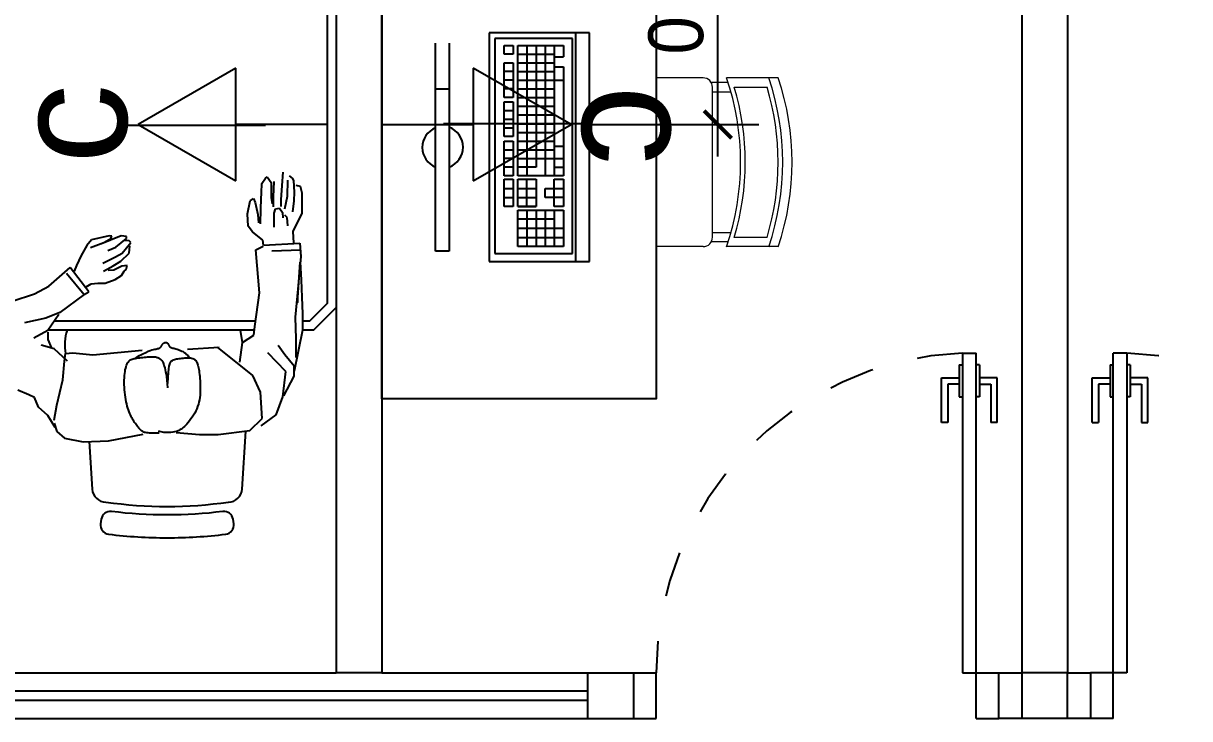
# Model space of a CAD drawing. Header units: millimetres. Extents: x 7034 to 7235, y -465 to -380.
# Drawn here: x 7157.985 to 7160.537, y -410.183 to -408.662 of the extents above; entities that cross this region are included whole.
import ezdxf

# ---------------------------------------------------------------- set-up
doc = ezdxf.new("R2010")
doc.units = ezdxf.units.MM
doc.header["$LTSCALE"] = 0.005
doc.linetypes.add('CONTINUO', pattern=[0])
doc.linetypes.add('DASHED', pattern=[19.05, 12.7, -6.35])
doc.layers.get('0').update_dxf_attribs({"linetype": 'CONTINUO'})
doc.layers.get('DEFPOINTS').update_dxf_attribs({"linetype": 'CONTINUO', "lineweight": 15})
for name, color, linetype in [('- COTAS', 12, 'Continuous'), ('A-03', 3, 'Continuous'), ('ARQ-PEITORIAL', 4, 'Continuous'), ('ARQ_ESQUADRIA', 5, 'Continuous'), ('ARQ_JANELAALTA', 150, 'DASHED'), ('ARQ_MOBILIARIO 2', 252, 'Continuous'), ('JANELA', 10, 'Continuous'), ('NN_PISO', 8, 'Continuous')]:
    doc.layers.add(name, color=color, linetype=linetype)
doc.layers.add('0-LAYOUT', color=250, linetype='Continuous', lineweight=25)
doc.styles.add('ARQ', font='arial.ttf', dxfattribs={"width": 0.9})
doc.styles.get("Standard").update_dxf_attribs({"font": 'arial.ttf'})
doc.dimstyles.new('1-50', dxfattribs={"dimtxt": 0.12, "dimasz": 0.06, "dimexe": 0.09, "dimexo": 0.1, "dimgap": 0.03, "dimtad": 1, "dimzin": 0, "dimdsep": 46, "dimtxsty": 'ARQ', "dimblk": 'ARCHTICK', "dimcen": 0, "dimdle": 0.07, "dimclrd": 1, "dimclre": 1, "dimclrt": 7, "dimadec": 0, "dimazin": 0, "dimtm": 1e-09, "dimtfac": 1, "dimtofl": 0, "dimtmove": 2, "dimatfit": 3, "dimldrblk": 'ARCHTICK', "dimfxl": 1, "dimtolj": 1, "dimtzin": 0, "dimlwd": -1, "dimlwe": -1, "dimarcsym": 0})

# ---------------------------------------------------------------- blocks, each defined once
blk = doc.blocks.new('vafres')
at = {"lineweight": 13, "ltscale": 0.2}
for p, q in [((2157.847, 914.6481), (2157.847, 914.5352)), ((2158.2163, 914.6481), (2158.2163, 914.5352)), ((2157.8675, 914.5521), (2157.8675, 914.6239)), ((2158.1958, 914.5521), (2158.1958, 914.6239)), ((2157.8573, 914.5386), (2157.8573, 914.5017)), ((2157.8778, 914.5044), (2157.8778, 914.5455)), ((2158.1856, 914.5044), (2158.1856, 914.5448)), ((2158.2061, 914.5386), (2158.2061, 914.5017)), ((2157.847, 914.4839), (2157.847, 914.3813)), ((2158.1958, 914.5044), (2157.8675, 914.5044)), ((2158.2163, 914.4839), (2158.2163, 914.3813))]:
    blk.add_line(p, q, dxfattribs=at)
for centre, radius, start, end in [((2158.0317, 914.1094), 0.5694, 71.0753, 108.9246), ((2158.0317, 914.0889), 0.5694, 71.0753, 108.9246), ((2158.0317, 914.0787), 0.5694, 73.2016, 106.7984), ((2158.0317, 914.0787), 0.5694, 73.2016, 106.7984), ((2158.0317, 913.9966), 0.5694, 71.0753, 108.9246), ((2158.0317, 914.0069), 0.5694, 73.2016, 106.7984), ((2157.8675, 914.4839), 0.0205, 90, 180), ((2158.1958, 914.4839), 0.0205, 360, 90)]:
    blk.add_arc(centre, radius, start, end, dxfattribs=at)
blk = doc.blocks.new('4i')
at = {"layer": 'A-03'}
blk.add_line((-153.5663, 1.2264), (-153.2649, 1.2264), dxfattribs=at)
blk.add_text('c', height=0.2498, rotation=270, dxfattribs=at).set_placement((-153.2627, 1.3103))
blk = doc.blocks.new('_ArchTick')
at = {"color": 0, "linetype": 'ByBlock', "const_width": 0.15}
blk.add_lwpolyline([(-0.5, -0.5), (0.5, 0.5)], dxfattribs=at)
blk = doc.blocks.new('*D223')
at = {"layer": '- COTAS', "color": 1, "transparency": 16777216}
for p, q in [((7159.5044, -408.9532), (7159.5044, -408.2132)), ((7159.1984, -408.2832), (7159.5944, -408.2832)), ((7159.2088, -408.8832), (7159.5944, -408.8832))]:
    blk.add_line(p, q, dxfattribs=at)
at = {"layer": 'DEFPOINTS', "color": 0, "transparency": 16777216}
for p in [(7159.0984, -408.2832), (7159.5044, -408.2832), (7159.1088, -408.8832)]:
    blk.add_point(p, dxfattribs=at)
at = {"layer": '- COTAS', "color": 1, "transparency": 16777216, "xscale": 0.06, "yscale": 0.06, "zscale": 0.06}
for p, rotation in [((7159.5044, -408.2832), 90), ((7159.5044, -408.8832), 270)]:
    blk.add_blockref('_ArchTick', p, dxfattribs=dict(at, rotation=rotation))
at = {"layer": '- COTAS', "color": 7, "transparency": 16777216, "insert": (7159.4132, -408.5832), "char_height": 0.12, "attachment_point": 5, "rotation": 90, "style": 'ARQ'}
blk.add_mtext('\\A1;0.60', dxfattribs=at)
blk = doc.blocks.new('A$C686A6CA0')
at = {"layer": 'ARQ_ESQUADRIA'}
for p, q in [((-1.55, 3.33), (-1.52, 3.33)), ((-1.55, 3.33), (-1.55, 2.63)), ((-1.52, 2.63), (-1.52, 3.33)), ((-1.19, 3.33), (-1.22, 3.33)), ((-1.22, 2.63), (-1.22, 3.33)), ((-1.19, 3.33), (-1.19, 2.63)), ((-1.557, 3.3041), (-1.55, 3.3041)), ((-1.557, 3.3041), (-1.557, 3.2341)), ((-1.513, 3.3041), (-1.52, 3.3041)), ((-1.513, 3.3041), (-1.513, 3.2341)), ((-1.227, 3.3041), (-1.227, 3.2341)), ((-1.227, 3.3041), (-1.22, 3.3041)), ((-1.183, 3.3041), (-1.19, 3.3041)), ((-1.183, 3.3041), (-1.183, 3.2341)), ((-1.596, 3.2761), (-1.557, 3.2761)), ((-1.596, 3.1781), (-1.596, 3.2761)), ((-1.474, 3.2761), (-1.513, 3.2761)), ((-1.474, 3.1781), (-1.474, 3.2761)), ((-1.266, 3.2761), (-1.227, 3.2761)), ((-1.266, 3.1781), (-1.266, 3.2761)), ((-1.144, 3.2761), (-1.183, 3.2761)), ((-1.144, 3.1781), (-1.144, 3.2761)), ((-1.582, 3.2621), (-1.582, 3.1921)), ((-1.557, 3.2621), (-1.582, 3.2621)), ((-1.513, 3.2621), (-1.488, 3.2621)), ((-1.488, 3.2621), (-1.488, 3.1921)), ((-1.227, 3.2621), (-1.252, 3.2621)), ((-1.252, 3.2621), (-1.252, 3.1921)), ((-1.183, 3.2621), (-1.158, 3.2621)), ((-1.158, 3.2621), (-1.158, 3.1921)), ((-1.557, 3.2341), (-1.55, 3.2341)), ((-1.513, 3.2341), (-1.52, 3.2341)), ((-1.227, 3.2341), (-1.22, 3.2341)), ((-1.183, 3.2341), (-1.19, 3.2341)), ((-1.582, 3.1921), (-1.582, 3.1781)), ((-1.582, 3.1921), (-1.582, 3.1921)), ((-1.488, 3.1921), (-1.488, 3.1921)), ((-1.488, 3.1921), (-1.488, 3.1781)), ((-1.252, 3.1921), (-1.252, 3.1921)), ((-1.252, 3.1921), (-1.252, 3.1781)), ((-1.158, 3.1921), (-1.158, 3.1781)), ((-1.158, 3.1921), (-1.158, 3.1921)), ((-1.582, 3.1781), (-1.596, 3.1781)), ((-1.474, 3.1781), (-1.488, 3.1781)), ((-1.266, 3.1781), (-1.252, 3.1781)), ((-1.158, 3.1781), (-1.144, 3.1781)), ((-2.27, 2.63), (-2.22, 2.63)), ((-2.27, 2.63), (-2.22, 2.63)), ((-2.22, 2.53), (-2.22, 2.63)), ((-2.22, 2.53), (-2.22, 2.63)), ((-1.55, 2.63), (-1.52, 2.63)), ((-1.52, 2.53), (-1.52, 2.63)), ((-1.52, 2.63), (-1.47, 2.63)), ((-1.22, 2.63), (-1.27, 2.63)), ((-1.22, 2.53), (-1.22, 2.63)), ((-1.19, 2.63), (-1.22, 2.63)), ((-2.27, 2.53), (-2.22, 2.53)), ((-2.27, 2.53), (-2.22, 2.53)), ((-1.52, 2.53), (-1.47, 2.53)), ((-1.22, 2.53), (-1.27, 2.53))]:
    blk.add_line(p, q, dxfattribs=at)
at = {"layer": 'ARQ_JANELAALTA'}
for centre, start, end in [((-1.5193, 2.63), 92.5089, 180), ((-1.2207, 2.63), 0, 87.4911)]:
    blk.add_arc(centre, 0.7007, start, end, dxfattribs=at)
at = {"layer": 'JANELA'}
for p, q in [((-1.32, 2.63), (-1.42, 2.63)), ((-1.32, 2.53), (-1.42, 2.53))]:
    blk.add_line(p, q, dxfattribs=at)
for points in [[(-1.47, 2.63), (-1.42, 2.63), (-1.42, 2.53), (-1.47, 2.53)], [(-1.32, 2.63), (-1.27, 2.63), (-1.27, 2.53), (-1.32, 2.53)]]:
    blk.add_lwpolyline(points, close=True, dxfattribs=at)
blk = doc.blocks.new('A$C695A1161')
at = {"layer": 'NN_PISO'}
blk.add_blockref('A$C686A6CA0', (2.82, -2.53), dxfattribs=at)

msp = doc.modelspace()

# ---------------------------------------------------------------- linework, layer by layer
at = {"layer": '0-LAYOUT'}
for p, q in [((7158.8869, -409.1601), (7158.8869, -408.705)), ((7158.9169, -408.705), (7158.9169, -409.1601)), ((7159.004, -408.6826), (7159.004, -409.1826)), ((7159.194, -408.6826), (7159.004, -408.6826)), ((7159.0167, -408.6953), (7159.0167, -409.1653)), ((7159.1867, -408.6953), (7159.0167, -408.6953)), ((7159.1867, -409.1653), (7159.1867, -408.6953)), ((7159.194, -409.1826), (7159.194, -408.6826)), ((7159.224, -408.6826), (7159.194, -408.6826)), ((7159.224, -409.1826), (7159.224, -408.6826)), ((7159.0367, -408.7293), (7159.0367, -408.7103)), ((7159.0367, -408.7103), (7159.0567, -408.7103)), ((7159.0567, -408.7293), (7159.0367, -408.7293)), ((7159.0567, -408.7103), (7159.0567, -408.7293)), ((7159.0667, -408.9953), (7159.0667, -408.7103)), ((7159.0667, -408.7103), (7159.1667, -408.7103)), ((7159.0667, -408.7293), (7159.1467, -408.7293)), ((7159.0867, -408.7103), (7159.0867, -408.9953)), ((7159.1067, -408.7103), (7159.1067, -408.9763)), ((7159.1267, -408.7103), (7159.1267, -408.9953)), ((7159.1467, -408.7103), (7159.1467, -408.9953)), ((7159.1667, -408.7103), (7159.1667, -408.7349)), ((7159.0367, -408.8243), (7159.0367, -408.7483)), ((7159.0367, -408.7483), (7159.0567, -408.7483)), ((7159.0567, -408.7483), (7159.0567, -408.8243)), ((7159.0667, -408.7483), (7159.1467, -408.7483)), ((7159.1467, -408.7349), (7159.1667, -408.7349)), ((7159.0567, -408.7673), (7159.0367, -408.7673)), ((7159.0667, -408.7673), (7159.1467, -408.7673)), ((7159.1467, -408.7573), (7159.1667, -408.7573)), ((7159.1667, -408.7573), (7159.1667, -408.9953)), ((7158.8869, -408.805), (7158.9169, -408.805)), ((7159.0567, -408.7863), (7159.0367, -408.7863)), ((7159.0567, -408.8053), (7159.0367, -408.8053)), ((7159.0667, -408.7863), (7159.1667, -408.7863)), ((7159.0667, -408.8053), (7159.1467, -408.8053)), ((7159.0567, -408.8243), (7159.0367, -408.8243)), ((7159.0667, -408.8243), (7159.1467, -408.8243)), ((7159.0367, -408.9094), (7159.0367, -408.8334)), ((7159.0367, -408.8334), (7159.0567, -408.8334)), ((7159.0367, -408.8524), (7159.0567, -408.8524)), ((7159.0567, -408.8334), (7159.0567, -408.9094)), ((7159.0667, -408.8433), (7159.1467, -408.8433)), ((7159.0367, -408.8714), (7159.0567, -408.8714)), ((7159.0667, -408.8623), (7159.1467, -408.8623)), ((7159.0667, -408.8813), (7159.1467, -408.8813)), ((7159.0367, -408.8904), (7159.0567, -408.8904)), ((7159.0667, -408.9003), (7159.1467, -408.9003)), ((7159.0567, -408.9094), (7159.0367, -408.9094)), ((7159.0367, -408.9953), (7159.0367, -408.9193)), ((7159.0367, -408.9193), (7159.0567, -408.9193)), ((7159.0567, -408.9193), (7159.0567, -408.9953)), ((7159.0667, -408.9193), (7159.1467, -408.9193)), ((7159.1467, -408.9303), (7159.1667, -408.9303)), ((7159.0367, -408.9383), (7159.0567, -408.9383)), ((7159.0567, -408.9573), (7159.0367, -408.9573)), ((7159.0667, -408.9383), (7159.1467, -408.9383)), ((7159.0667, -408.9573), (7159.1667, -408.9573)), ((7159.0567, -408.9763), (7159.0367, -408.9763)), ((7159.1067, -408.9763), (7159.0667, -408.9763)), ((7159.1467, -408.9763), (7159.1667, -408.9763)), ((7159.0567, -408.9953), (7159.0367, -408.9953)), ((7159.0367, -409.0628), (7159.0367, -409.0028)), ((7159.0367, -409.0028), (7159.0567, -409.0028)), ((7159.0567, -409.0028), (7159.0567, -409.0628)), ((7159.1667, -408.9953), (7159.0667, -408.9953)), ((7159.0667, -409.0628), (7159.0667, -409.0028)), ((7159.0667, -409.0028), (7159.1067, -409.0028)), ((7159.0867, -409.0628), (7159.0867, -409.0028)), ((7159.1067, -409.0028), (7159.1067, -409.0628)), ((7159.1467, -409.0028), (7159.1667, -409.0028)), ((7159.1467, -409.0628), (7159.1467, -409.0028)), ((7159.1667, -409.0028), (7159.1667, -409.0628)), ((7159.0367, -409.0228), (7159.0567, -409.0228)), ((7159.0667, -409.0228), (7159.1067, -409.0228)), ((7159.1267, -409.0428), (7159.1267, -409.0228)), ((7159.1267, -409.0228), (7159.1667, -409.0228)), ((7159.0367, -409.0428), (7159.0567, -409.0428)), ((7159.0667, -409.0428), (7159.1067, -409.0428)), ((7159.1667, -409.0428), (7159.1267, -409.0428)), ((7159.0567, -409.0628), (7159.0367, -409.0628)), ((7159.1067, -409.0628), (7159.0667, -409.0628)), ((7159.0667, -409.0628), (7159.1067, -409.0628)), ((7159.0667, -409.1503), (7159.0667, -409.0703)), ((7159.0667, -409.0703), (7159.1667, -409.0703)), ((7159.0867, -409.0703), (7159.0867, -409.1503)), ((7159.1067, -409.0703), (7159.1067, -409.1503)), ((7159.1267, -409.0703), (7159.1267, -409.1503)), ((7159.1667, -409.0628), (7159.1467, -409.0628)), ((7159.1467, -409.0703), (7159.1467, -409.1503)), ((7159.1667, -409.0703), (7159.1667, -409.1503)), ((7159.1467, -409.0903), (7159.0667, -409.0903)), ((7159.0667, -409.1103), (7159.1667, -409.1103)), ((7159.0667, -409.1303), (7159.1667, -409.1303)), ((7158.9169, -409.1601), (7158.8869, -409.1601)), ((7159.1667, -409.1503), (7159.0667, -409.1503)), ((7159.004, -409.1826), (7159.194, -409.1826)), ((7159.0167, -409.1653), (7159.1867, -409.1653)), ((7159.194, -409.1826), (7159.224, -409.1826))]:
    msp.add_line(p, q, dxfattribs=at)
msp.add_lwpolyline([(7158.7696, -409.4832), (7158.7696, -407.6832), (7159.3696, -407.6832), (7159.3696, -409.4832)], close=True, dxfattribs=at)
at = {"layer": '0-LAYOUT', "linetype": 'ByBlock'}
for points in [[(7158.5453, -408.4332), (7158.6196, -408.4332), (7158.6696, -408.4832), (7158.6696, -409.2832), (7158.6196, -409.3332), (7158.5954, -409.3332)], [(7158.5365, -408.4532), (7158.6113, -408.4532), (7158.6496, -408.4915), (7158.6496, -409.2749), (7158.6113, -409.3132), (7158.5956, -409.3132)], [(7158.493, -409.3132), (7158.0525, -409.3132)], [(7158.4904, -409.3332), (7158.0385, -409.3332)]]:
    msp.add_lwpolyline(points, dxfattribs=at)
msp.add_lwpolyline([(7158.1291, -409.5767), (7158.1354, -409.6807, 0.399285), (7158.1654, -409.7092, 0.071734), (7158.4339, -409.7092, 0.399285), (7158.4638, -409.6807), (7158.4715, -409.554)], format="xyb", dxfattribs=at)
msp.add_lwpolyline([(7158.2996, -409.7374, -0.030867), (7158.1777, -409.7299, 0.408428), (7158.1554, -409.7469), (7158.154, -409.7568, 0.419966), (7158.1713, -409.7795, 0.030916), (7158.2996, -409.7874, 0.030916), (7158.4279, -409.7795, 0.419966), (7158.4452, -409.7568), (7158.4438, -409.7469, 0.408428), (7158.4216, -409.7299, -0.030867)], format="xyb", close=True, dxfattribs=at)
at = {"layer": '0-LAYOUT'}
for centre, radius, start, end in [((7158.904, -408.9334), 0.0462, 111.7976, 248.2024), ((7158.9001, -408.9326), 0.0468, 290.9733, 69.0267)]:
    msp.add_arc(centre, radius, start, end, dxfattribs=at)
at = {"layer": 'A-03'}
for p, q in [((7158.4499, -408.7598), (7158.2361, -408.8832)), ((7158.4499, -409.0067), (7158.4499, -408.7598)), ((7159.1832, -408.8832), (7158.9693, -408.7598)), ((7158.9693, -408.7598), (7158.9693, -409.0067)), ((7158.2361, -408.8832), (7158.4499, -409.0067)), ((7158.6496, -408.8832), (7158.4499, -408.8832)), ((7158.7696, -408.8832), (7158.9693, -408.8832)), ((7158.9693, -409.0067), (7159.1832, -408.8832))]:
    msp.add_line(p, q, dxfattribs=at)
at = {"layer": 'ARQ-PEITORIAL'}
for p, q in [((7160.2696, -407.5832), (7160.2696, -410.0832)), ((7158.6696, -407.6832), (7158.6696, -410.0832)), ((7158.7696, -407.6832), (7158.7696, -410.0832)), ((7160.1696, -407.6832), (7160.1696, -410.0832)), ((7158.7696, -410.0832), (7158.6696, -410.0832))]:
    msp.add_line(p, q, dxfattribs=at)
at = {"layer": 'ARQ_ESQUADRIA'}
for p, q in [((7159.2196, -410.1232), (7154.8996, -410.1232)), ((7159.2196, -410.1432), (7154.8996, -410.1432))]:
    msp.add_line(p, q, dxfattribs=at)
at = {"layer": 'ARQ_MOBILIARIO 2', "linetype": 'Continuous'}
for p, q in [((7158.5065, -409.0125), (7158.5148, -409.0004)), ((7158.5148, -409.0004), (7158.5187, -408.9973)), ((7158.5187, -408.9973), (7158.5269, -409.0102)), ((7158.5269, -409.0102), (7158.5269, -409.0253)), ((7158.5322, -409.0412), (7158.5338, -409.0079)), ((7158.5526, -408.9875), (7158.5503, -409.0163)), ((7158.5632, -409.0397), (7158.5639, -409.005)), ((7158.5737, -409.0004), (7158.567, -408.9958)), ((7158.5768, -409.0057), (7158.5737, -409.0004)), ((7158.5783, -409.0314), (7158.5768, -409.0057)), ((7158.505, -409.0464), (7158.5058, -409.0328)), ((7158.5058, -409.0328), (7158.5065, -409.0125)), ((7158.5269, -409.0253), (7158.5269, -409.0434)), ((7158.5503, -409.0163), (7158.5481, -409.0479)), ((7158.5776, -409.0502), (7158.5783, -409.0314)), ((7158.5912, -409.0186), (7158.5821, -409.0163)), ((7158.5949, -409.0337), (7158.5912, -409.0186)), ((7158.5949, -409.0782), (7158.5949, -409.0337)), ((7158.4755, -409.0789), (7158.4815, -409.0502)), ((7158.4815, -409.0502), (7158.4884, -409.0449)), ((7158.4884, -409.0449), (7158.4921, -409.054)), ((7158.4921, -409.054), (7158.4981, -409.0804)), ((7158.5043, -409.0676), (7158.505, -409.0464)), ((7158.5269, -409.0434), (7158.5292, -409.057)), ((7158.5322, -409.0631), (7158.5322, -409.0412)), ((7158.5481, -409.0479), (7158.5481, -409.0623)), ((7158.5571, -409.0676), (7158.5632, -409.0397)), ((7158.5745, -409.0744), (7158.5776, -409.0502)), ((7158.477, -409.1053), (7158.4755, -409.0789)), ((7158.4981, -409.0804), (7158.4997, -409.0985)), ((7158.5042, -409.1001), (7158.5043, -409.0676)), ((7158.5338, -409.077), (7158.5368, -409.0679)), ((7158.5338, -409.1079), (7158.5338, -409.077)), ((7158.5368, -409.0679), (7158.5451, -409.0664)), ((7158.5451, -409.0664), (7158.5519, -409.0755)), ((7158.5519, -409.0755), (7158.5526, -409.0875)), ((7158.5624, -409.0868), (7158.5571, -409.0815)), ((7158.5639, -409.105), (7158.5624, -409.0868)), ((7158.5865, -409.0948), (7158.5949, -409.0782)), ((7158.4861, -409.1182), (7158.477, -409.1053)), ((7158.5752, -409.1175), (7158.5865, -409.0948)), ((7158.1342, -409.1353), (7158.1239, -409.1479)), ((7158.1728, -409.1265), (7158.1342, -409.1353)), ((7158.1987, -409.1265), (7158.1557, -409.1443)), ((7158.1609, -409.1413), (7158.1765, -409.1324)), ((7158.1787, -409.1272), (7158.1728, -409.1265)), ((7158.1765, -409.1324), (7158.1787, -409.1272)), ((7158.1876, -409.1517), (7158.2106, -409.1324)), ((7158.2106, -409.128), (7158.1987, -409.1265)), ((7158.2165, -409.1377), (7158.2068, -409.1369)), ((7158.2106, -409.1324), (7158.2106, -409.128)), ((7158.2202, -409.1414), (7158.2165, -409.1377)), ((7158.5087, -409.1363), (7158.4861, -409.1182)), ((7158.5102, -409.1469), (7158.5087, -409.1363)), ((7158.5767, -409.1424), (7158.5752, -409.1175)), ((7158.1239, -409.1479), (7158.1113, -409.1694)), ((7158.1321, -409.1524), (7158.1609, -409.1413)), ((7158.1698, -409.1591), (7158.1876, -409.1517)), ((7158.1868, -409.1724), (7158.2009, -409.1643)), ((7158.1979, -409.1821), (7158.2165, -409.1643)), ((7158.2009, -409.1643), (7158.2202, -409.1414)), ((7158.2165, -409.1643), (7158.2179, -409.1487)), ((7158.4935, -409.1573), (7158.5097, -409.1493)), ((7158.5017, -409.2516), (7158.4935, -409.1573)), ((7158.5102, -409.1469), (7158.5899, -409.1431)), ((7158.5284, -409.1593), (7158.592, -409.1573)), ((7158.5899, -409.1431), (7158.592, -409.1718)), ((7158.1113, -409.1694), (7158.1016, -409.1916)), ((7158.1586, -409.1865), (7158.1868, -409.1724)), ((7158.1816, -409.1924), (7158.1979, -409.1821)), ((7158.592, -409.1718), (7158.5857, -409.2434)), ((7158.0405, -409.2371), (7158.0875, -409.1961)), ((7158.0795, -409.2083), (7158.1182, -409.2554)), ((7158.1286, -409.2494), (7158.0875, -409.1961)), ((7158.1016, -409.1916), (7158.0965, -409.2042)), ((7158.1602, -409.2042), (7158.1816, -409.1924)), ((7158.1831, -409.202), (7158.1705, -409.2028)), ((7158.2001, -409.1932), (7158.1831, -409.202)), ((7158.1861, -409.2221), (7158.1994, -409.2132)), ((7158.1994, -409.2132), (7158.2053, -409.2043)), ((7158.212, -409.1917), (7158.2001, -409.1932)), ((7158.2053, -409.2043), (7158.2097, -409.2006)), ((7158.2097, -409.2006), (7158.212, -409.1917)), ((7158.0097, -409.2533), (7158.0405, -409.2371)), ((7158.1223, -409.2383), (7158.1335, -409.2317)), ((7158.1335, -409.2317), (7158.1476, -409.2302)), ((7158.1476, -409.2302), (7158.1638, -409.2302)), ((7158.1638, -409.2302), (7158.1861, -409.2221)), ((7157.9606, -409.2698), (7158.0097, -409.2533)), ((7158.1181, -409.2552), (7158.065, -409.2944)), ((7158.1182, -409.2554), (7158.1286, -409.2494)), ((7158.4913, -409.3254), (7158.5017, -409.2516)), ((7158.5857, -409.2434), (7158.5794, -409.305)), ((7158.0342, -409.3066), (7157.9872, -409.3169)), ((7158.065, -409.2944), (7158.0342, -409.3066)), ((7158.0384, -409.3334), (7158.0629, -409.2984)), ((7158.5794, -409.305), (7158.5815, -409.352)), ((7158.0076, -409.3497), (7158.0384, -409.3334)), ((7158.0383, -409.3374), (7158.0383, -409.3539)), ((7158.4647, -409.3602), (7158.4602, -409.3332)), ((7158.4892, -409.3439), (7158.4913, -409.3254)), ((7158.5954, -409.3331), (7158.5773, -409.4228)), ((7158.0525, -409.3742), (7158.0238, -409.3662)), ((7158.0383, -409.3539), (7158.0466, -409.3722)), ((7158.2867, -409.3686), (7158.2872, -409.3679)), ((7158.2872, -409.3679), (7158.2876, -409.3672)), ((7158.2876, -409.3672), (7158.2879, -409.3665)), ((7158.2879, -409.3665), (7158.2883, -409.3657)), ((7158.2883, -409.3657), (7158.2887, -409.3649)), ((7158.2887, -409.3649), (7158.2891, -409.3642)), ((7158.2891, -409.3642), (7158.2896, -409.3634)), ((7158.2896, -409.3634), (7158.2902, -409.3627)), ((7158.2902, -409.3627), (7158.2908, -409.3621)), ((7158.2908, -409.3621), (7158.2915, -409.3615)), ((7158.2915, -409.3615), (7158.2924, -409.361)), ((7158.2924, -409.361), (7158.2933, -409.3606)), ((7158.2933, -409.3606), (7158.2944, -409.3603)), ((7158.2944, -409.3603), (7158.2954, -409.3602)), ((7158.2954, -409.3602), (7158.2965, -409.3601)), ((7158.2965, -409.3601), (7158.2975, -409.3602)), ((7158.2975, -409.3602), (7158.2985, -409.3604)), ((7158.2985, -409.3604), (7158.2994, -409.3608)), ((7158.2994, -409.3608), (7158.3002, -409.3613)), ((7158.3002, -409.3613), (7158.3008, -409.3619)), ((7158.3008, -409.3619), (7158.3014, -409.3626)), ((7158.3014, -409.3626), (7158.3019, -409.3634)), ((7158.3019, -409.3634), (7158.3024, -409.3643)), ((7158.3024, -409.3643), (7158.3028, -409.3651)), ((7158.3028, -409.3651), (7158.3031, -409.366)), ((7158.3031, -409.366), (7158.3034, -409.3667)), ((7158.3034, -409.3667), (7158.3037, -409.3674)), ((7158.3037, -409.3674), (7158.304, -409.3681)), ((7158.304, -409.3681), (7158.3043, -409.3686)), ((7158.4585, -409.4032), (7158.4647, -409.3602)), ((7158.4647, -409.3602), (7158.4892, -409.3439)), ((7158.5569, -409.387), (7158.5424, -409.3665)), ((7158.5815, -409.352), (7158.5815, -409.393)), ((7158.0815, -409.401), (7158.0525, -409.3742)), ((7158.0753, -409.401), (7158.0774, -409.3845)), ((7158.0774, -409.3845), (7158.0936, -409.3825)), ((7158.0936, -409.3825), (7158.1368, -409.3868)), ((7158.1368, -409.3868), (7158.2453, -409.3766)), ((7158.2308, -409.3938), (7158.2391, -409.3888)), ((7158.2331, -409.3943), (7158.2364, -409.3939)), ((7158.2364, -409.3939), (7158.2398, -409.3935)), ((7158.2391, -409.3888), (7158.2464, -409.3848)), ((7158.2398, -409.3935), (7158.2432, -409.3931)), ((7158.2432, -409.3931), (7158.2467, -409.3927)), ((7158.2464, -409.3848), (7158.2526, -409.3817)), ((7158.2467, -409.3927), (7158.2502, -409.3923)), ((7158.2502, -409.3923), (7158.2535, -409.392)), ((7158.2526, -409.3817), (7158.258, -409.3793)), ((7158.2535, -409.392), (7158.2566, -409.3918)), ((7158.2566, -409.3918), (7158.2595, -409.3915)), ((7158.258, -409.3793), (7158.2626, -409.3776)), ((7158.2595, -409.3915), (7158.2621, -409.3914)), ((7158.2621, -409.3914), (7158.2646, -409.3912)), ((7158.2626, -409.3776), (7158.2664, -409.3764)), ((7158.2646, -409.3912), (7158.2668, -409.3912)), ((7158.2664, -409.3764), (7158.2697, -409.3756)), ((7158.2668, -409.3912), (7158.2689, -409.3912)), ((7158.2689, -409.3912), (7158.2708, -409.3913)), ((7158.2697, -409.3756), (7158.2724, -409.375)), ((7158.2708, -409.3913), (7158.2727, -409.3915)), ((7158.2724, -409.375), (7158.2747, -409.3745)), ((7158.2727, -409.3915), (7158.2744, -409.3918)), ((7158.2744, -409.3918), (7158.2761, -409.3922)), ((7158.2747, -409.3745), (7158.2767, -409.374)), ((7158.2761, -409.3922), (7158.2778, -409.3927)), ((7158.2767, -409.374), (7158.2784, -409.3736)), ((7158.2778, -409.3927), (7158.2793, -409.3933)), ((7158.2784, -409.3736), (7158.2797, -409.3733)), ((7158.2793, -409.3933), (7158.2808, -409.394)), ((7158.2797, -409.3733), (7158.2809, -409.3729)), ((7158.2808, -409.394), (7158.2823, -409.3947)), ((7158.2809, -409.3729), (7158.2819, -409.3726)), ((7158.2819, -409.3726), (7158.2827, -409.3722)), ((7158.2827, -409.3722), (7158.2834, -409.3718)), ((7158.2834, -409.3718), (7158.2841, -409.3714)), ((7158.2841, -409.3714), (7158.2847, -409.3709)), ((7158.2847, -409.3709), (7158.2853, -409.3704)), ((7158.2853, -409.3704), (7158.2858, -409.3699)), ((7158.2858, -409.3699), (7158.2863, -409.3693)), ((7158.2863, -409.3693), (7158.2867, -409.3686)), ((7158.3043, -409.3686), (7158.3048, -409.3692)), ((7158.3048, -409.3692), (7158.3053, -409.3697)), ((7158.3053, -409.3697), (7158.3061, -409.3701)), ((7158.3061, -409.3701), (7158.3071, -409.3706)), ((7158.3071, -409.3706), (7158.3084, -409.3711)), ((7158.3084, -409.3711), (7158.31, -409.3716)), ((7158.31, -409.3716), (7158.3118, -409.3722)), ((7158.3118, -409.3722), (7158.3139, -409.3728)), ((7158.3139, -409.3728), (7158.3162, -409.3734)), ((7158.3162, -409.3734), (7158.3186, -409.3741)), ((7158.3186, -409.3741), (7158.3212, -409.3748)), ((7158.3212, -409.3748), (7158.3238, -409.3757)), ((7158.3238, -409.3757), (7158.3265, -409.3766)), ((7158.3265, -409.3766), (7158.3291, -409.3776)), ((7158.3291, -409.3776), (7158.3318, -409.3788)), ((7158.3318, -409.3788), (7158.3344, -409.3801)), ((7158.3344, -409.3801), (7158.337, -409.3818)), ((7158.3351, -409.3941), (7158.3384, -409.3939)), ((7158.337, -409.3818), (7158.3396, -409.3837)), ((7158.3384, -409.3939), (7158.3416, -409.3937)), ((7158.3396, -409.3837), (7158.3422, -409.3861)), ((7158.3416, -409.3937), (7158.3448, -409.3937)), ((7158.3422, -409.3861), (7158.3447, -409.3889)), ((7158.3438, -409.3744), (7158.4132, -409.3704)), ((7158.3447, -409.3889), (7158.3472, -409.3922)), ((7158.3448, -409.3937), (7158.3478, -409.3937)), ((7158.3478, -409.3937), (7158.3506, -409.394)), ((7158.3506, -409.394), (7158.3532, -409.3945)), ((7158.4871, -409.432), (7158.4094, -409.3704)), ((7158.559, -409.4238), (7158.52, -409.3827)), ((7158.5773, -409.4116), (7158.5569, -409.387)), ((7158.0711, -409.442), (7158.0753, -409.401)), ((7158.2081, -409.4197), (7158.2089, -409.4161)), ((7158.2089, -409.4161), (7158.2098, -409.4128)), ((7158.2098, -409.4128), (7158.2108, -409.4098)), ((7158.2108, -409.4098), (7158.2119, -409.4071)), ((7158.2119, -409.4071), (7158.2131, -409.4048)), ((7158.2131, -409.4048), (7158.2144, -409.4028)), ((7158.2144, -409.4028), (7158.2158, -409.401)), ((7158.2158, -409.401), (7158.2173, -409.3996)), ((7158.2173, -409.3996), (7158.2189, -409.3984)), ((7158.2189, -409.3984), (7158.2207, -409.3974)), ((7158.2207, -409.3974), (7158.2227, -409.3966)), ((7158.2227, -409.3966), (7158.2249, -409.3959)), ((7158.2249, -409.3959), (7158.2274, -409.3954)), ((7158.2274, -409.3954), (7158.2301, -409.3948)), ((7158.2301, -409.3948), (7158.2331, -409.3943)), ((7158.2823, -409.3947), (7158.2836, -409.3956)), ((7158.2836, -409.3956), (7158.2848, -409.3965)), ((7158.2848, -409.3965), (7158.286, -409.3975)), ((7158.286, -409.3975), (7158.287, -409.3986)), ((7158.287, -409.3986), (7158.288, -409.3998)), ((7158.288, -409.3998), (7158.2889, -409.4011)), ((7158.2889, -409.4011), (7158.2898, -409.4027)), ((7158.2898, -409.4027), (7158.2906, -409.4046)), ((7158.2906, -409.4046), (7158.2915, -409.4067)), ((7158.2915, -409.4067), (7158.2923, -409.4092)), ((7158.2923, -409.4092), (7158.2932, -409.4122)), ((7158.2932, -409.4122), (7158.2942, -409.4156)), ((7158.2942, -409.4156), (7158.2952, -409.4196)), ((7158.3025, -409.426), (7158.3033, -409.4179)), ((7158.3033, -409.4179), (7158.3042, -409.4118)), ((7158.3042, -409.4118), (7158.3053, -409.4073)), ((7158.3053, -409.4073), (7158.3065, -409.4042)), ((7158.3065, -409.4042), (7158.3079, -409.402)), ((7158.3079, -409.402), (7158.3095, -409.4005)), ((7158.3095, -409.4005), (7158.3113, -409.3992)), ((7158.3113, -409.3992), (7158.3133, -409.3982)), ((7158.3133, -409.3982), (7158.3154, -409.3973)), ((7158.3154, -409.3973), (7158.3178, -409.3966)), ((7158.3178, -409.3966), (7158.3203, -409.396)), ((7158.3203, -409.396), (7158.323, -409.3955)), ((7158.323, -409.3955), (7158.3258, -409.3951)), ((7158.3258, -409.3951), (7158.3288, -409.3948)), ((7158.3288, -409.3948), (7158.3319, -409.3944)), ((7158.3319, -409.3944), (7158.3351, -409.3941)), ((7158.3532, -409.3945), (7158.3555, -409.3951)), ((7158.3555, -409.3951), (7158.3574, -409.396)), ((7158.3574, -409.396), (7158.3592, -409.397)), ((7158.3592, -409.397), (7158.3607, -409.3983)), ((7158.3607, -409.3983), (7158.362, -409.3998)), ((7158.362, -409.3998), (7158.3632, -409.4015)), ((7158.3632, -409.4015), (7158.3642, -409.4033)), ((7158.3642, -409.4033), (7158.3651, -409.4053)), ((7158.3651, -409.4053), (7158.366, -409.4076)), ((7158.366, -409.4076), (7158.3667, -409.41)), ((7158.3667, -409.41), (7158.3675, -409.4126)), ((7158.3675, -409.4126), (7158.3681, -409.4155)), ((7158.3681, -409.4155), (7158.3688, -409.4186)), ((7158.3688, -409.4186), (7158.3693, -409.4221)), ((7158.5773, -409.4341), (7158.5773, -409.4116)), ((7158.0586, -409.4973), (7158.0711, -409.442)), ((7158.2059, -409.4423), (7158.2061, -409.4372)), ((7158.2059, -409.4475), (7158.2059, -409.4423)), ((7158.2061, -409.4372), (7158.2064, -409.4324)), ((7158.2064, -409.4324), (7158.2068, -409.4279)), ((7158.2068, -409.4279), (7158.2074, -409.4237)), ((7158.2074, -409.4237), (7158.2081, -409.4197)), ((7158.2952, -409.4196), (7158.2962, -409.4242)), ((7158.2962, -409.4242), (7158.2972, -409.4295)), ((7158.2972, -409.4295), (7158.2981, -409.4356)), ((7158.2981, -409.4356), (7158.299, -409.4426)), ((7158.299, -409.4426), (7158.2998, -409.4505)), ((7158.3012, -409.4499), (7158.3018, -409.4366)), ((7158.3018, -409.4366), (7158.3025, -409.426)), ((7158.3693, -409.4221), (7158.3699, -409.4258)), ((7158.3699, -409.4258), (7158.3704, -409.4298)), ((7158.3704, -409.4298), (7158.3709, -409.4341)), ((7158.3709, -409.4341), (7158.3713, -409.4388)), ((7158.3713, -409.4388), (7158.3717, -409.4437)), ((7158.3717, -409.4437), (7158.372, -409.4487)), ((7158.5037, -409.4688), (7158.4871, -409.432)), ((7158.5527, -409.4791), (7158.559, -409.4238)), ((7158.5548, -409.4771), (7158.5773, -409.4341)), ((7157.9972, -409.4748), (7157.9726, -409.4645)), ((7158.2059, -409.4528), (7158.2059, -409.4475)), ((7158.2061, -409.4582), (7158.2059, -409.4528)), ((7158.2065, -409.4636), (7158.2061, -409.4582)), ((7158.2069, -409.469), (7158.2065, -409.4636)), ((7158.2075, -409.4743), (7158.2069, -409.469)), ((7158.2998, -409.4505), (7158.3005, -409.4594)), ((7158.3719, -409.4698), (7158.3715, -409.4751)), ((7158.3721, -409.4645), (7158.3719, -409.4698)), ((7158.372, -409.4487), (7158.3721, -409.4539)), ((7158.3721, -409.4539), (7158.3722, -409.4592)), ((7158.3722, -409.4592), (7158.3721, -409.4645)), ((7158.5074, -409.5264), (7158.5037, -409.4688)), ((7158.0096, -409.4808), (7157.9972, -409.4748)), ((7158.0179, -409.5013), (7158.0096, -409.4808)), ((7158.2083, -409.4796), (7158.2075, -409.4743)), ((7158.2091, -409.4847), (7158.2083, -409.4796)), ((7158.2101, -409.4897), (7158.2091, -409.4847)), ((7158.2111, -409.4945), (7158.2101, -409.4897)), ((7158.2123, -409.4991), (7158.2111, -409.4945)), ((7158.3679, -409.4954), (7158.3663, -409.5003)), ((7158.3691, -409.4904), (7158.3679, -409.4954)), ((7158.3701, -409.4854), (7158.3691, -409.4904)), ((7158.3709, -409.4803), (7158.3701, -409.4854)), ((7158.3715, -409.4751), (7158.3709, -409.4803)), ((7158.5382, -409.5181), (7158.5527, -409.4791)), ((7158.0382, -409.5198), (7158.0179, -409.5013)), ((7158.0545, -409.5464), (7158.0382, -409.5198)), ((7158.0524, -409.5301), (7158.0586, -409.4973)), ((7158.2135, -409.5035), (7158.2123, -409.4991)), ((7158.2148, -409.5077), (7158.2135, -409.5035)), ((7158.2162, -409.5116), (7158.2148, -409.5077)), ((7158.2176, -409.5152), (7158.2162, -409.5116)), ((7158.2191, -409.5185), (7158.2176, -409.5152)), ((7158.2206, -409.5217), (7158.2191, -409.5185)), ((7158.3573, -409.519), (7158.3545, -409.5234)), ((7158.36, -409.5145), (7158.3573, -409.519)), ((7158.3624, -409.5099), (7158.36, -409.5145)), ((7158.3645, -409.5051), (7158.3624, -409.5099)), ((7158.3663, -409.5003), (7158.3645, -409.5051)), ((7158.5054, -409.5426), (7158.5382, -409.5181)), ((7158.0524, -409.5364), (7158.0586, -409.5546)), ((7158.2221, -409.5247), (7158.2206, -409.5217)), ((7158.2237, -409.5275), (7158.2221, -409.5247)), ((7158.2252, -409.5301), (7158.2237, -409.5275)), ((7158.2268, -409.5326), (7158.2252, -409.5301)), ((7158.2284, -409.5351), (7158.2268, -409.5326)), ((7158.23, -409.5374), (7158.2284, -409.5351)), ((7158.2315, -409.5396), (7158.23, -409.5374)), ((7158.233, -409.5417), (7158.2315, -409.5396)), ((7158.2346, -409.5437), (7158.233, -409.5417)), ((7158.2361, -409.5455), (7158.2346, -409.5437)), ((7158.2375, -409.5473), (7158.2361, -409.5455)), ((7158.3348, -409.5464), (7158.3325, -409.5483)), ((7158.3372, -409.5441), (7158.3348, -409.5464)), ((7158.3398, -409.5415), (7158.3372, -409.5441)), ((7158.3426, -409.5385), (7158.3398, -409.5415)), ((7158.3455, -409.5351), (7158.3426, -409.5385)), ((7158.3485, -409.5315), (7158.3455, -409.5351)), ((7158.3515, -409.5275), (7158.3485, -409.5315)), ((7158.3545, -409.5234), (7158.3515, -409.5275)), ((7158.4808, -409.5529), (7158.5074, -409.5264)), ((7158.0586, -409.5546), (7158.0752, -409.5692)), ((7158.0752, -409.5692), (7158.1159, -409.5772)), ((7158.1716, -409.5752), (7158.2472, -409.561)), ((7158.239, -409.5489), (7158.2375, -409.5473)), ((7158.2404, -409.5505), (7158.239, -409.5489)), ((7158.2418, -409.5519), (7158.2404, -409.5505)), ((7158.2433, -409.5531), (7158.2418, -409.5519)), ((7158.2448, -409.5543), (7158.2433, -409.5531)), ((7158.2465, -409.5552), (7158.2448, -409.5543)), ((7158.2483, -409.5561), (7158.2465, -409.5552)), ((7158.2503, -409.5568), (7158.2483, -409.5561)), ((7158.2525, -409.5574), (7158.2503, -409.5568)), ((7158.255, -409.5578), (7158.2525, -409.5574)), ((7158.2578, -409.558), (7158.255, -409.5578)), ((7158.2609, -409.5582), (7158.2578, -409.558)), ((7158.2644, -409.5583), (7158.2609, -409.5582)), ((7158.2682, -409.5583), (7158.2644, -409.5583)), ((7158.2724, -409.5583), (7158.2682, -409.5583)), ((7158.2771, -409.5583), (7158.2724, -409.5583)), ((7158.2821, -409.5583), (7158.2771, -409.5583)), ((7158.2868, -409.5558), (7158.2804, -409.5543)), ((7158.2927, -409.5567), (7158.2868, -409.5558)), ((7158.2982, -409.5572), (7158.2927, -409.5567)), ((7158.3032, -409.5573), (7158.2982, -409.5572)), ((7158.3079, -409.5571), (7158.3032, -409.5573)), ((7158.3121, -409.5565), (7158.3079, -409.5571)), ((7158.3159, -409.5558), (7158.3121, -409.5565)), ((7158.3193, -409.5549), (7158.3159, -409.5558)), ((7158.3191, -409.5568), (7158.3703, -409.5611)), ((7158.3224, -409.5539), (7158.3193, -409.5549)), ((7158.3252, -409.5528), (7158.3224, -409.5539)), ((7158.3277, -409.5515), (7158.3252, -409.5528)), ((7158.3302, -409.55), (7158.3277, -409.5515)), ((7158.3325, -409.5483), (7158.3302, -409.55)), ((7158.3703, -409.5611), (7158.4114, -409.5611)), ((7158.4114, -409.5611), (7158.4808, -409.5529)), ((7158.1159, -409.5772), (7158.1716, -409.5752))]:
    msp.add_line(p, q, dxfattribs=at)
msp.add_lwpolyline([(7158.5839, -409.2607), (7158.5849, -409.2727), (7158.5903, -409.1842), (7158.5903, -409.1842), (7158.5926, -409.2228), (7158.5944, -409.2607), (7158.5955, -409.2977), (7158.5959, -409.3332)], dxfattribs=at)
msp.add_arc((7158.1804, -409.3652), 0.1048, 162.2191, 190.5893, dxfattribs=at)
at = {"layer": 'JANELA'}
for p, q in [((7154.8996, -410.0832), (7158.6696, -410.0832)), ((7158.7696, -410.0832), (7159.2229, -410.0832)), ((7159.2196, -410.0832), (7159.2196, -410.1832)), ((7159.2196, -410.0832), (7159.3196, -410.0832)), ((7159.3196, -410.0832), (7159.3196, -410.1832)), ((7154.8996, -410.1832), (7159.2196, -410.1832)), ((7159.2196, -410.1832), (7159.3196, -410.1832))]:
    msp.add_line(p, q, dxfattribs=at)

# ---------------------------------------------------------------- block references
for p, rotation in [((7004.9486, -407.6588), 180.0000000004094), ((7312.4706, -410.1076), 4.093869651793868e-10)]:
    msp.add_blockref('4i', p, dxfattribs=dict(rotation=rotation))
at = {"layer": '0-LAYOUT', "rotation": 270}
msp.add_blockref('vafres', (6244.9883, 1749.0659), dxfattribs=at)
at = {"layer": 'NN_PISO'}
msp.add_blockref('A$C695A1161', (7158.7696, -410.1832), dxfattribs=at)

# ---------------------------------------------------------------- dimensions: what is measured, and where the dimension line sits
at = {"layer": '- COTAS'}
dim = msp.add_linear_dim(base=(7159.5044, -408.2832), p1=(7159.1088, -408.8832), p2=(7159.0984, -408.2832), angle=90, dimstyle='1-50', dxfattribs=at)
dim.commit()
dim.dimension.update_dxf_attribs({"geometry": '*D223', "text_midpoint": (7159.4132, -408.5832)})

doc.saveas('drawing.dxf')
